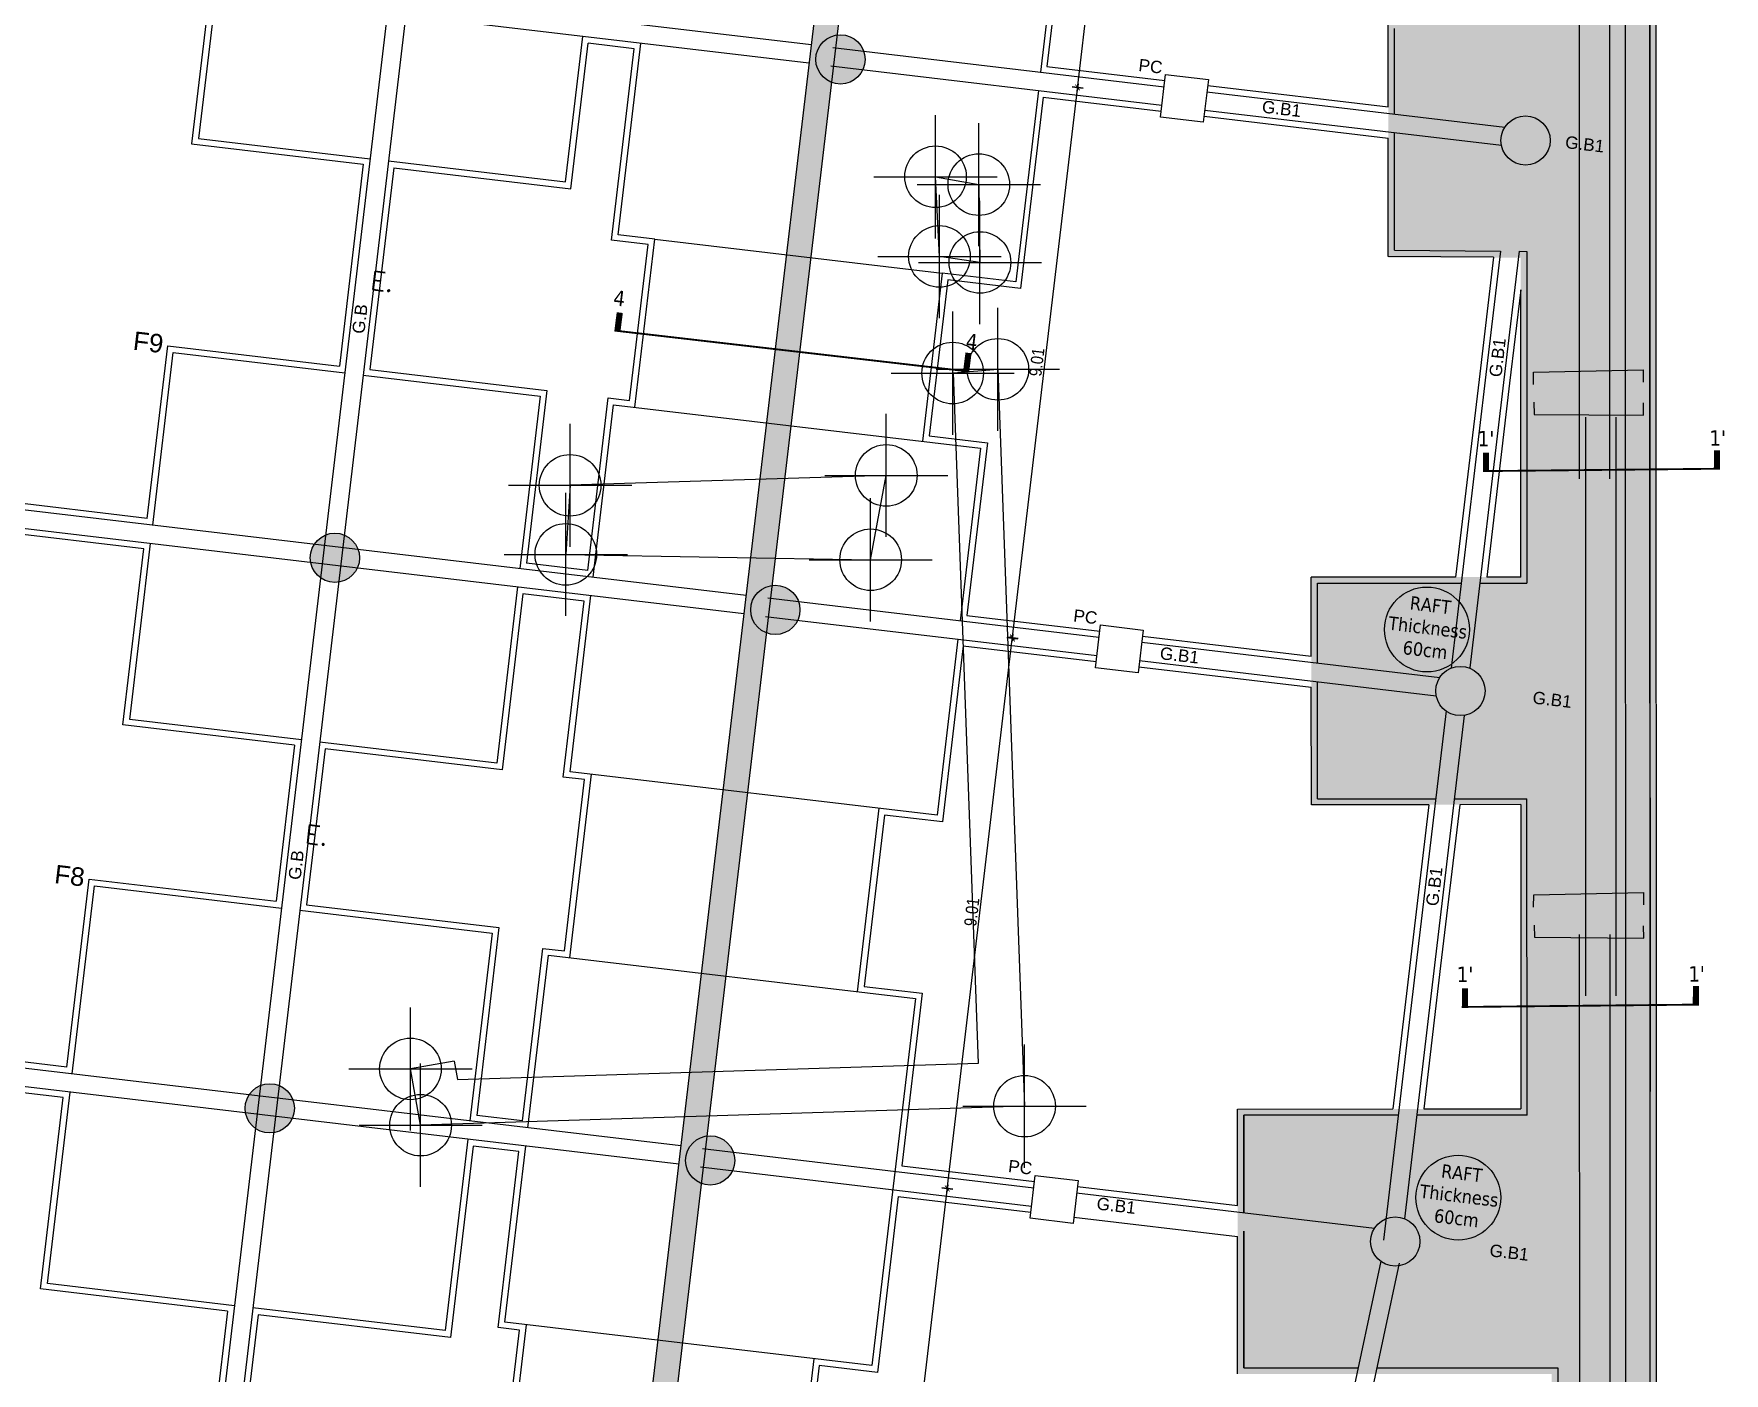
# Model space of a CAD drawing. Header units: millimetres. Extents: x 353738 to 353779397, y 355916 to 355984.
# Drawn here: x 353781.55 to 353809, y 355939.27 to 355961.01 of the extents above; entities that cross this region are included whole.
import ezdxf
from ezdxf.enums import TextEntityAlignment as Align
from ezdxf.lldxf.tags import DXFTag

# ---------------------------------------------------------------- set-up
doc = ezdxf.new("R2010")
doc.units = ezdxf.units.MM
doc.header["$PDMODE"] = 34
doc.header["$PDSIZE"] = -1.5
doc.linetypes.add('( Hidden )', pattern=[0.375, 0.25, -0.125])
for name, color, linetype in [('$AUDIT_BAD_LAYER1', 7, 'Continuous'), ('A-G-DIMENSION', 191, 'Continuous'), ('S-BLINDING LINE', 1, 'Continuous'), ('S-CONCRETE PLANS', 4, 'Continuous'), ('S-S-BEARING WALL', 150, 'Continuous'), ('S-S-BEARING WALL HATCH', 250, 'Continuous'), ('S-S-BEARING WALL HATCH UNDER THE GROUND', 250, 'Continuous'), ('S-S-BEARING WALL UNDER THE GROUND', 150, 'Continuous'), ('S-S-COLUMN', 60, 'Continuous'), ('S-S-COLUMN HATCH', 250, 'Continuous'), ('S-Steel', 3, 'Continuous'), ('S-SYMPOLS', 6, 'Continuous'), ('S-TAGS', 135, 'Continuous'), ('S-TEXT- BEAMS', 7, 'Continuous'), ('S-Text-Col.', 7, 'Continuous'), ('S-Text-Foundations', 7, 'Continuous'), ('steel', 3, 'Continuous')]:
    doc.layers.add(name, color=color, linetype=linetype)
doc.layers.add('S-D-WATER PROOF', color=8, linetype='( Hidden )', lineweight=0)
doc.styles.add('ARIAL', font='arial.ttf')
doc.styles.add('Site 1-200 (m)', font='arial.ttf', dxfattribs={"width": 0.85, "height": 0.2})
doc.styles.get("Standard").update_dxf_attribs({"font": 'simplex.shx'})
doc.styles.add('Tohama', font='tahoma.ttf')
tags = doc.linetypes.add('DRAIN_PIPE', pattern='A,0.5,-0.2,["D",Standard,S=0.1,R=0,X=-0.1,Y=-0.05],-0.2', length=0.9).pattern_tags.tags
tags[6] = DXFTag(74, 10)
doc.dimstyles.new('FC 1-200 (m)', dxfattribs={"dimtxt": 0.26, "dimasz": 0.03, "dimexe": 0.144, "dimexo": 0.144, "dimgap": 0.03, "dimtad": 1, "dimzin": 9, "dimdsep": 46, "dimtxsty": 'Site 1-200 (m)', "dimblk": 'CC-DIMTICK', "dimcen": 90, "dimse1": 1, "dimse2": 1, "dimclrd": 256, "dimclrt": 256, "dimadec": 3, "dimazin": 0, "dimtfac": 1, "dimtix": 1, "dimtmove": 2, "dimatfit": 3, "dimfxl": 0.144, "dimtolj": 1, "dimlwd": -1, "dimarcsym": 0})

# ---------------------------------------------------------------- blocks, each defined once
blk = doc.blocks.new('CC-DIMTICK')
for p, q in [((0, 2.999999999999943), (0, -3.000000000000056)), ((2, -5.68e-14), (-2, -5.68e-14))]:
    blk.add_line(p, q)
at = {"const_width": 0.4444444444444445, "flags": 128}
blk.add_lwpolyline([(-1.414213562373094, -1.414213562373151), (1.414213562373094, 1.414213562373038)], dxfattribs=at)
blk = doc.blocks.new('*D7')
at = {"layer": 'A-G-DIMENSION', "transparency": 16777216}
blk.add_line((353794.9843017806, 355930.4270801958), (353796.3816773329, 355942.2347826052), dxfattribs=at)
at = {"layer": 'A-G-DIMENSION', "transparency": 16777216, "xscale": 0.03, "yscale": 0.03, "zscale": 0.03}
for p, rotation in [((353796.3852030614, 355942.2645747055), 83.25075668167635), ((353794.9807760521, 355930.3972880954), 263.2507566816763)]:
    blk.add_blockref('CC-DIMTICK', p, dxfattribs=dict(at, rotation=rotation))
at = {"layer": 'A-G-DIMENSION', "transparency": 16777216, "insert": (353795.5517905122, 355936.3464580739), "char_height": 0.2, "attachment_point": 5, "rotation": 83.25075668167635, "style": 'Site 1-200 (m)'}
blk.add_mtext('\\A1;11.95', dxfattribs=at)
blk = doc.blocks.new('*D8')
at = {"layer": 'A-G-DIMENSION', "transparency": 16777216}
blk.add_line((353796.3887287899, 355942.2943668059), (353797.4405932327, 355951.1825302605), dxfattribs=at)
at = {"layer": 'A-G-DIMENSION', "transparency": 16777216, "xscale": 0.03, "yscale": 0.03, "zscale": 0.03}
for p, rotation in [((353797.4441189612, 355951.2123223609), 83.25075668167635), ((353796.3852030614, 355942.2645747055), 263.2507566816763)]:
    blk.add_blockref('CC-DIMTICK', p, dxfattribs=dict(at, rotation=rotation))
at = {"layer": 'A-G-DIMENSION', "transparency": 16777216, "insert": (353796.7834619667, 355946.7539752065), "char_height": 0.2, "attachment_point": 5, "rotation": 83.25075668167635, "style": 'Site 1-200 (m)'}
blk.add_mtext('\\A1;9.01', dxfattribs=at)
blk = doc.blocks.new('*D9')
at = {"layer": 'A-G-DIMENSION', "transparency": 16777216}
blk.add_line((353797.4452677994, 355951.2220299439), (353798.4971322423, 355960.1101933987), dxfattribs=at)
at = {"layer": 'A-G-DIMENSION', "transparency": 16777216, "xscale": 0.03, "yscale": 0.03, "zscale": 0.03}
for p, rotation in [((353798.5006579707, 355960.139985499), 83.25075668167635), ((353797.4417420709, 355951.1922378436), 263.2507566816763)]:
    blk.add_blockref('CC-DIMTICK', p, dxfattribs=dict(at, rotation=rotation))
at = {"layer": 'A-G-DIMENSION', "transparency": 16777216, "insert": (353797.8400009762, 355955.6816383447), "char_height": 0.2, "attachment_point": 5, "rotation": 83.25075668167635, "style": 'Site 1-200 (m)'}
blk.add_mtext('\\A1;9.01', dxfattribs=at)
blk = doc.blocks.new('*D10')
at = {"layer": 'A-G-DIMENSION', "transparency": 16777216}
blk.add_line((353798.5041836992, 355960.1697775993), (353799.020119706, 355964.5293921781), dxfattribs=at)
at = {"layer": 'A-G-DIMENSION', "transparency": 16777216, "xscale": 0.03, "yscale": 0.03, "zscale": 0.03}
for p, rotation in [((353799.0236454344, 355964.5591842784), 83.25075668167635), ((353798.5006579706, 355960.139985499), 263.2507566816763)]:
    blk.add_blockref('CC-DIMTICK', p, dxfattribs=dict(at, rotation=rotation))
at = {"layer": 'A-G-DIMENSION', "transparency": 16777216, "insert": (353798.6313590986, 355962.3650634622), "char_height": 0.2, "attachment_point": 5, "rotation": 83.25075668167635, "style": 'Site 1-200 (m)'}
blk.add_mtext('\\A1;4.45', dxfattribs=at)

msp = doc.modelspace()

# ---------------------------------------------------------------- hatches: boundary and pattern name
at = {"layer": 'S-D-WATER PROOF'}
h = msp.add_hatch(color=254, dxfattribs=at)
h.dxf.hatch_style = 1
h.paths.add_polyline_path([(353796.5214760477, 355977.2521893361), (353796.0359116588, 355973.0234286839), (353806.1911921027, 355971.8171892425), (353806.1934424161, 355961.179397847), (353803.5444633846, 355961.1788374833), (353803.5452672415, 355957.378805547), (353805.6942420709, 355957.37926014), (353805.6953394216, 355952.1918104106), (353802.2952221078, 355952.1910911513), (353802.2960048106, 355948.4910600555), (353805.6961210287, 355948.4969591894), (353805.6971665897, 355943.5543316862), (353801.0971279301, 355943.5533585963), (353801.0980375577, 355939.2533224578), (353806.198987394, 355939.2544015103), (353806.2000128145, 355925.831994887), (353807.8997833885, 355925.7934779449), (353807.8903117256, 355976.0468500159)])
at = {"layer": 'S-S-BEARING WALL HATCH'}
h = msp.add_hatch(color=256, dxfattribs=at)
h.dxf.hatch_style = 1
h.paths.add_polyline_path([(353807.4009002683, 355925.9722043606), (353807.800903639, 355925.972245363), (353807.7903296795, 355975.9579836485), (353800.9949271124, 355976.7621815428), (353800.9596695305, 355976.4642580296), (353807.3903801925, 355975.7032193828)])
at = {"layer": 'S-S-BEARING WALL HATCH UNDER THE GROUND'}
h = msp.add_hatch(color=256, dxfattribs=at)
h.dxf.hatch_style = 1
h.paths.add_polyline_path([(353790.6580416328, 355931.1102569088), (353791.0552729838, 355931.0632467998), (353796.4908168481, 355976.9931217551), (353796.0935854972, 355977.0401318642)])
at = {"layer": 'S-S-COLUMN HATCH'}
h = msp.add_hatch(color=256, dxfattribs=at)
h.dxf.hatch_style = 1
edge = h.paths.add_edge_path()
edge.add_arc((353794.6509576856, 355960.5955760005), 0.4000033706691012, -6.749243318334468, 353.2507566816655)
h = msp.add_hatch(color=256, dxfattribs=at)
h.dxf.hatch_style = 1
edge = h.paths.add_edge_path()
edge.add_arc((353794.6509576856, 355960.5955760005), 0.4000033706691012, -6.749243318334468, 353.2507566816655)
h = msp.add_hatch(color=256, dxfattribs=at)
h.dxf.hatch_style = 1
edge = h.paths.add_edge_path()
edge.add_arc((353805.7734355125, 355959.2792929458), 0.4000033706691012, -6.749243318334468, 353.2507566816655)
h = msp.add_hatch(color=256, dxfattribs=at)
h.dxf.hatch_style = 1
edge = h.paths.add_edge_path()
edge.add_arc((353786.4430659136, 355952.5040525676), 0.4000033706691012, -6.749243318334468, 353.2507566816655)
h = msp.add_hatch(color=256, dxfattribs=at)
h.dxf.hatch_style = 1
edge = h.paths.add_edge_path()
edge.add_arc((353786.4430659136, 355952.5040525676), 0.4000033706691012, -6.749243318334468, 353.2507566816655)
h = msp.add_hatch(color=256, dxfattribs=at)
h.dxf.hatch_style = 1
edge = h.paths.add_edge_path()
edge.add_arc((353793.593230231, 355951.6578706038), 0.4000033706691012, -6.749243318334468, 353.2507566816655)
h = msp.add_hatch(color=256, dxfattribs=at)
h.dxf.hatch_style = 1
edge = h.paths.add_edge_path()
edge.add_arc((353793.593230231, 355951.6578706038), 0.4000033706691012, -6.749243318334468, 353.2507566816655)
h = msp.add_hatch(color=256, dxfattribs=at)
h.dxf.hatch_style = 1
edge = h.paths.add_edge_path()
edge.add_arc((353804.7157080578, 355950.3415875491), 0.4000033706691012, -6.749243318334468, 353.2507566816655)
h = msp.add_hatch(color=256, dxfattribs=at)
h.dxf.hatch_style = 1
edge = h.paths.add_edge_path()
edge.add_arc((353785.3853384588, 355943.5663471708), 0.4000033706691012, -6.749243318334468, 353.2507566816655)
h = msp.add_hatch(color=256, dxfattribs=at)
h.dxf.hatch_style = 1
edge = h.paths.add_edge_path()
edge.add_arc((353785.3853384588, 355943.5663471708), 0.4000033706691012, -6.749243318334468, 353.2507566816655)
h = msp.add_hatch(color=256, dxfattribs=at)
h.dxf.hatch_style = 1
edge = h.paths.add_edge_path()
edge.add_arc((353792.5355027763, 355942.720165207), 0.4000033706691012, -6.749243318334468, 353.2507566816655)
h = msp.add_hatch(color=256, dxfattribs=at)
h.dxf.hatch_style = 1
edge = h.paths.add_edge_path()
edge.add_arc((353792.5355027763, 355942.720165207), 0.4000033706691012, -6.749243318334468, 353.2507566816655)
h = msp.add_hatch(color=256, dxfattribs=at)
h.dxf.hatch_style = 1
edge = h.paths.add_edge_path()
edge.add_arc((353803.6579806031, 355941.4038821524), 0.4000033706691012, -6.749243318334468, 353.2507566816655)

# ---------------------------------------------------------------- linework, layer by layer
at = {"color": 2, "linetype": 'DRAIN_PIPE'}
for points, elevation in [([(353796.9153000001, 355957.2987), (353796.2582, 355957.3964000001), (353796.1941000001, 355958.6901), (353796.8972, 355958.5625)], 1119.7378), ([(353795.3949000001, 355953.8418000001), (353790.2617, 355953.6806), (353790.1917000001, 355952.5597), (353795.141, 355952.4722000001)], 1116.8538)]:
    msp.add_lwpolyline(points, close=True, dxfattribs=dict(at, elevation=elevation))
at = {"color": 2, "linetype": 'DRAIN_PIPE', "elevation": 1119.8094}
for points in [[(353788.3778569888, 355944.3338083141), (353788.4326570222, 355944.031464444), (353796.8938861903, 355944.2976928038), (353796.4879838873, 355955.5041748268), (353797.2063, 355955.5637000001), (353797.6396, 355943.6008), (353787.8349, 355943.2923), (353787.6694000001, 355944.2054)], [(353788.3778569888, 355944.3338083141), (353787.6694000001, 355944.2054)]]:
    msp.add_lwpolyline(points, dxfattribs=at)
at = {"color": 31, "true_color": 0xfecc66}
for p in [(353796.1941000001, 355958.6901, 1119.8822), (353796.8972, 355958.5625, 1119.9681), (353796.2582, 355957.3964000001, 1119.6881), (353796.9153000001, 355957.2987, 1119.7378), (353796.4726, 355955.5029000001, 1119.6368), (353797.2063, 355955.5637000001, 1119.6929), (353795.3949000001, 355953.8418000001, 1116.8538), (353790.2617, 355953.6806, 1116.9568), (353790.1917000001, 355952.5597, 1117.0288), (353795.141, 355952.4722000001, 1116.8131), (353787.6694000001, 355944.2054, 1119.8094), (353797.6396, 355943.6008, 1119.986), (353787.8349, 355943.2923, 1119.8056)]:
    msp.add_point(p, dxfattribs=at)
at = {"layer": 'S-BLINDING LINE'}
for p, q in [((353807.9009044795, 355925.9722665171), (353807.8903117256, 355976.0468500159)), ((353803.5447502451, 355959.8227762194), (353803.5444596487, 355961.1964977847)), ((353791.3004307895, 355960.7684325311), (353790.5532330629, 355960.8568592039)), ((353798.0026559119, 355960.4786520928), (353799.9175091407, 355960.2520399208)), ((353800.6126640049, 355960.16977223), (353803.5447502451, 355959.8227762194)), ((353797.9433773581, 355959.9821739599), (353799.8587465042, 355959.7555007322)), ((353800.5539013685, 355959.6732330413), (353803.5448567566, 355959.3192701963)), ((353803.5452635057, 355957.3964658484), (353803.5448567566, 355959.3192701963)), ((353786.903559257, 355958.8942715073), (353786.515725857, 355955.6171128619)), ((353787.4000984457, 355958.8355088709), (353787.0122650457, 355955.5583502255)), ((353805.2532417768, 355957.3827909908), (353803.5452635057, 355957.3964658484)), ((353805.2532417768, 355957.3827909908), (353805.0182928842, 355955.3974931933)), ((353805.6943528319, 355956.8556654241), (353805.5148320729, 355955.338730557)), ((353805.6953394216, 355952.1918104106), (353805.6943528319, 355956.8556654241)), ((353805.0182928842, 355955.3974931933), (353804.6388918052, 355952.1915869301)), ((353805.5148320729, 355955.338730557), (353805.1423978283, 355952.1916934416)), ((353783.3971823047, 355953.1443496869), (353778.680060012, 355953.7025947324)), ((353783.3384196684, 355952.6478104981), (353778.6212973756, 355953.2060555437)), ((353790.5473466221, 355952.2981677231), (353789.5542682446, 355952.4156929958)), ((353804.6388918052, 355952.1915869301), (353802.2952221078, 355952.1910911513)), ((353802.2954935878, 355950.9077372329), (353802.2952221078, 355952.1910911513)), ((353805.6953394216, 355952.1918104106), (353805.1423978283, 355952.1916934416)), ((353790.4885839857, 355951.8016285344), (353789.4955056083, 355951.9191538071)), ((353796.7044205419, 355951.569409463), (353798.8597816859, 355951.3143345241)), ((353796.6456579055, 355951.0728702742), (353798.8010190496, 355950.8177953354)), ((353799.5549365502, 355951.2320668333), (353802.2954935878, 355950.9077372329)), ((353799.4961739137, 355950.7355276446), (353802.2956000992, 355950.4042312097)), ((353802.2960046944, 355948.4916092968), (353802.2956000992, 355950.4042312097)), ((353785.7870691659, 355949.4600269219), (353785.4873797204, 355946.9276770595)), ((353786.2836083546, 355949.4012642856), (353785.9839189091, 355946.8689144232)), ((353804.201374938, 355948.4946072902), (353802.2960046944, 355948.4916092968)), ((353804.201374938, 355948.4946072902), (353803.8985298829, 355945.9355927999)), ((353804.7049621283, 355948.4953996564), (353804.3950690717, 355945.8768301636)), ((353805.6961210287, 355948.4969591894), (353804.7049621283, 355948.4953996564)), ((353805.6961210287, 355948.4969591894), (353805.6971654555, 355943.5596935208)), ((353803.8985298829, 355945.9355927999), (353803.6170164715, 355943.5568288513)), ((353804.3950690717, 355945.8768301636), (353804.1205919612, 355943.5575223485)), ((353782.0911732355, 355944.2359240391), (353777.7216283749, 355944.7530352392)), ((353782.0324105992, 355943.7393848504), (353777.6628657385, 355944.2564960505)), ((353789.4896071473, 355943.3603607572), (353788.7447983641, 355943.4485047118)), ((353801.0971279301, 355943.5533585963), (353803.6170164715, 355943.5568288513)), ((353801.0974593538, 355941.9866363589), (353801.0971279301, 355943.5533585963)), ((353804.1205919612, 355943.5575223485), (353805.6971654555, 355943.5596935208)), ((353789.4308445109, 355942.8638215685), (353788.6860357278, 355942.9519655231)), ((353795.6466930872, 355942.6317040662), (353797.8020542313, 355942.3766291274)), ((353798.4972090955, 355942.2943614365), (353801.0974593538, 355941.9866363589)), ((353795.5879304508, 355942.1351648775), (353797.7432915949, 355941.8800899387)), ((353798.4384464591, 355941.7978222478), (353801.0975658652, 355941.4831303357)), ((353801.0980375577, 355939.2533224578), (353801.0975658652, 355941.4831303357)), ((353784.699960393, 355940.2740519309), (353783.9536749112, 355933.9680042343)), ((353785.1964995818, 355940.2152892945), (353784.4502140999, 355933.9092415979))]:
    msp.add_line(p, q, dxfattribs=at)
for points in [[(353798.4709564872, 355964.4008293415), (353798.0026559119, 355960.4786520928)], [(353784.396147123, 355961.5855158948), (353784.1166846891, 355959.2240825284), (353786.903559257, 355958.8942715073)], [(353787.4000984457, 355958.8355088709), (353790.273770629, 355958.4954258375), (353790.5532330629, 355960.8568592039)], [(353791.5262890552, 355957.5920134611), (353790.9337624261, 355957.6621356743), (353791.3004307895, 355960.7684325311)], [(353797.9433773581, 355959.9821739599), (353797.5726354471, 355956.8770838414), (353796.3924456588, 355957.0167527033)], [(353791.2265930385, 355955.0596080738), (353791.5262890552, 355957.5920134611)], [(353796.3924456588, 355957.0167527033), (353796.0926770878, 355954.4837342374)], [(353783.3971823047, 355953.1443496869), (353783.728851289, 355955.9469238831), (353786.515725857, 355955.6171128619)], [(353787.0122650457, 355955.5583502255), (353789.8859372289, 355955.2182671921), (353789.5542682446, 355952.4156929958)], [(353790.5473466221, 355952.2981677231), (353790.8790156063, 355955.1007419193), (353791.2265930385, 355955.0596080738)], [(353796.0926770878, 355954.4837342374), (353797.0361015464, 355954.3720852283), (353796.7044205419, 355951.569409463)], [(353785.7870691659, 355949.4600269219), (353783.000194598, 355949.789837943), (353783.3384196684, 355952.6478104981)], [(353789.4955056083, 355951.9191538071), (353789.1572805379, 355949.061181252), (353786.2836083546, 355949.4012642856)], [(353790.4979363475, 355948.9025221338), (353790.1503589154, 355948.9436559792), (353790.4885839857, 355951.8016285344)], [(353796.6456579055, 355951.0728702742), (353796.3074448554, 355948.2149992883), (353795.3640203968, 355948.3266482974)], [(353790.1688655838, 355946.1219026771), (353790.4979363475, 355948.9025221338)], [(353795.3640203968, 355948.3266482974), (353795.0349496332, 355945.5460288407)], [(353782.0911732355, 355944.2359240391), (353782.4522355581, 355947.2868693989), (353785.4873797204, 355946.9276770595)], [(353785.9839189091, 355946.8689144232), (353789.1058606868, 355946.4994500714), (353788.7447983641, 355943.4485047118)], [(353789.4896071473, 355943.3603607572), (353789.8212881517, 355946.1630365226), (353790.1688655838, 355946.1219026771)], [(353795.0349496332, 355945.5460288407), (353795.9783740917, 355945.4343798316), (353795.6466930872, 355942.6317040662)], [(353784.699960393, 355940.2740519309), (353781.6648162308, 355940.6332442702), (353782.0324105992, 355943.7393848504)], [(353788.6860357278, 355942.9519655231), (353788.3184413594, 355939.8458249428), (353785.1964995818, 355940.2152892945)], [(353789.4402088929, 355939.9648167371), (353789.0926314606, 355940.0059505826), (353789.4308445109, 355942.8638215685)], [(353795.5879304508, 355942.1351648775), (353795.2497174007, 355939.2772938916), (353794.3062929421, 355939.3889429006)], [(353784.4502140999, 355933.9092415979), (353788.0686950663, 355933.4810146099), (353788.6645420928, 355933.4104994462), (353788.7703148383, 355934.3042699858), (353789.4402088929, 355939.9648167371)], [(353794.3062929421, 355939.3889429006), (353793.530626142, 355932.8346256098)]]:
    msp.add_lwpolyline(points, dxfattribs=at)
at = {"layer": 'S-CONCRETE PLANS'}
for p, q in [((353789.1955337622, 355977.4103624432), (353783.8153219627, 355931.9480386437)), ((353789.4934572754, 355977.3751048613), (353784.1132454758, 355931.9127810618)), ((353807.800903639, 355925.972245363), (353807.7903296795, 355975.9579836485)), ((353807.7986236363, 355925.7934565457), (353807.7903296795, 355975.9579836485)), ((353794.1753253308, 355960.8309995728), (353743.7859316464, 355966.7943025414)), ((353794.1400677489, 355960.5330760597), (353743.7282684526, 355966.4990306071)), ((353803.6447748959, 355959.7102401776), (353803.6444816432, 355961.0965180984)), ((353794.529145854, 355960.7890239008), (353799.9057566134, 355960.1527320831)), ((353794.493888272, 355960.4911003877), (353799.8704990315, 355959.8548085698)), ((353800.6009114776, 355960.0704643921), (353805.4384939368, 355959.4979635595)), ((353800.5656538957, 355959.7725408789), (353805.3808353982, 355959.2026910742)), ((353803.645243192, 355957.4964878429), (353803.6448388027, 355959.4081365638)), ((353791.6373428491, 355957.6795132467), (353796.3048112228, 355957.1271444648)), ((353793.1175978761, 355951.8932941762), (353745.7092575142, 355957.5038061539)), ((353803.645243192, 355957.4964878429), (353805.3657656184, 355957.4827125511)), ((353805.3657656184, 355957.4827125511), (353805.117600722, 355955.385740666)), ((353805.6675756983, 355957.4802961211), (353805.4155242352, 355955.3504830842)), ((353805.6675756983, 355957.4802961211), (353805.7942217572, 355957.4792821346)), ((353805.7942217572, 355957.4792821346), (353805.7953614161, 355952.0918307243)), ((353793.0823402943, 355951.5953706629), (353745.6717326967, 355957.2061509553)), ((353805.117600722, 355955.385740666), (353804.564477949, 355950.7119011334)), ((353805.4155242352, 355955.3504830842), (353804.8673903701, 355950.7187993914)), ((353802.3952441023, 355952.0911114651), (353804.7277581727, 355952.0916048839)), ((353802.3955182385, 355950.7952011911), (353802.3952441023, 355952.0911114651)), ((353805.0298617867, 355952.0916687908), (353805.7953614161, 355952.0918307243)), ((353793.4714183992, 355951.8513185041), (353798.8480291587, 355951.2150266864)), ((353793.4361608174, 355951.5533949909), (353798.8127715769, 355950.9171031731)), ((353799.5431840229, 355951.1327589954), (353804.3807664821, 355950.5602581629)), ((353799.5079264411, 355950.8348354822), (353804.3231079436, 355950.2649856775)), ((353802.3959844969, 355948.5910820501), (353802.3955821455, 355950.4930975772)), ((353804.482217038, 355950.0168035591), (353803.9978377207, 355945.9238402727)), ((353804.7759512463, 355949.9461467132), (353804.2957612339, 355945.8885826908)), ((353802.3959844969, 355948.5910820501), (353804.313538875, 355948.5914876886)), ((353804.615642489, 355948.5915515955), (353805.7961018107, 355948.5918013093)), ((353805.7971885844, 355943.454352), (353805.7961018107, 355948.5918013093)), ((353807.7961153013, 355948.607909792), (353807.7971235662, 355943.8415903871)), ((353792.0598584012, 355942.9554872103), (353747.5968680902, 355948.2174334796)), ((353792.0246008195, 355942.6575636971), (353747.5616105085, 355947.9195099664)), ((353803.9978377207, 355945.9238402727), (353803.4656200389, 355941.4266469494)), ((353804.2957612339, 355945.8885826908), (353803.8088633125, 355941.774337419)), ((353803.7055352293, 355943.4539095326), (353801.1971499247, 355943.45337891)), ((353801.1971499247, 355943.45337891), (353801.1974840046, 355941.8741003171)), ((353801.1974840046, 355941.8741003171), (353801.1971499247, 355943.45337891)), ((353805.7971885844, 355943.454352), (353804.0076388432, 355943.4539734394)), ((353792.4136909445, 355942.9136131075), (353797.790301704, 355942.2773212896)), ((353792.3784333627, 355942.6156895943), (353797.7550441222, 355941.9793977764)), ((353798.4854565682, 355942.1950535988), (353803.3230390274, 355941.6225527662)), ((353801.1975479113, 355941.5719967032), (353801.1980172441, 355939.3533444524)), ((353801.1980172441, 355939.3533444524), (353801.1975479113, 355941.5719967032)), ((353801.0273145991, 355929.827990419), (353803.4271852231, 355941.0849760792)), ((353801.3351412485, 355929.8330673786), (353803.7268459453, 355941.0517494221)), ((353801.1980172441, 355939.3533444524), (353803.0581035086, 355939.3537379341)), ((353801.2980180845, 355939.3533656065), (353803.0581035086, 355939.3537379341)), ((353803.3648616379, 355939.3538028256), (353806.2471638474, 355939.3544125464)), ((353803.4671143477, 355939.3538244561), (353806.2971622383, 355939.3544231231)), ((353806.1471630058, 355939.3543981688), (353806.1471630069, 355939.3543913923)), ((353806.2971622383, 355939.3544231231), (353806.298645843, 355929.0355162785))]:
    msp.add_line(p, q, dxfattribs=at)
for points in [[(353798.3870871078, 355964.5114534973), (353797.8993572259, 355960.3901782309)], [(353784.507207488, 355961.6730712053), (353784.2277450542, 355959.3116378389), (353787.014619622, 355958.9818268179)], [(353787.3125431352, 355958.9465692361), (353790.1862153186, 355958.6064862025), (353790.4656777525, 355960.9679195688)], [(353791.3141483491, 355954.9485477088), (353791.6373428491, 355957.6795132467), (353791.0414958225, 355957.7500284103), (353791.409102211, 355960.8562705597)], [(353799.9292616679, 355960.3513477586), (353800.6244165322, 355960.2690800677), (353800.5421488412, 355959.5739252034), (353799.846993977, 355959.6561928944), (353799.9292616679, 355960.3513477586)], [(353797.8640996441, 355960.0922547178), (353797.4965052757, 355956.9861141375), (353796.3048112228, 355957.1271444648), (353795.9816167229, 355954.396178927)], [(353783.4847376152, 355953.0332893217), (353783.8164065995, 355955.835863518), (353786.6032811674, 355955.506052497)], [(353786.9012046807, 355955.470794915), (353789.7748768639, 355955.1307118816), (353789.4432078797, 355952.3281376854)], [(353790.6349019326, 355952.1871073581), (353790.9665709169, 355954.9896815543), (353796.9250411813, 355954.2845299179), (353796.5933601769, 355951.4818541524)], [(353785.898129531, 355949.5475822324), (353783.1112549631, 355949.8773932535), (353783.4494800333, 355952.7353658086)], [(353789.4079502978, 355952.0302141722), (353789.0697252275, 355949.1722416171), (353786.1960530442, 355949.5123246506)], [(353796.5581025951, 355951.1839306392), (353796.2198895449, 355948.3260596533), (353790.2614192804, 355949.0312112898), (353790.5996443507, 355951.8891838449)], [(353798.8715342132, 355951.4136423619), (353799.5666890775, 355951.3313746709), (353799.4844213866, 355950.6362198068), (353798.7892665223, 355950.7184874977), (353798.8715342132, 355951.4136423619)], [(353790.2564208944, 355946.0108423121), (353790.6089967126, 355948.9900774443)], [(353795.2764650864, 355948.4377086624), (353794.9238892681, 355945.4584735302)], [(353782.178728546, 355944.1248636741), (353782.5397908686, 355947.1758090339), (353785.574935031, 355946.8166166946)], [(353785.8728585442, 355946.7813591127), (353788.9948003218, 355946.411894761), (353788.6337379992, 355943.3609494013)], [(353789.5771624577, 355943.2493003922), (353789.9088434623, 355946.0519761576), (353795.8673137266, 355945.3468245211), (353795.1621620902, 355939.3883542567), (353789.2036918257, 355940.0935058931), (353789.5419048759, 355942.9513768789)], [(353784.8110207581, 355940.3616072414), (353781.7758765959, 355940.7207995807), (353782.1434709642, 355943.8269401609)], [(353788.5984804173, 355943.063025888), (353788.2308860491, 355939.9568853078), (353785.1089442713, 355940.3263496596)], [(353797.8138067586, 355942.4759369651), (353798.5089616228, 355942.3936692743), (353798.4266939318, 355941.69851441), (353797.7315390677, 355941.7807821009), (353797.8138067586, 355942.4759369651)], [(353788.7520974032, 355933.2994390812), (353789.5512692579, 355940.0523720476)], [(353794.2187376317, 355939.5000032657), (353793.4195657771, 355932.7470702993)]]:
    msp.add_lwpolyline(points, dxfattribs=at)
at = {"layer": 'S-S-BEARING WALL'}
for p, q in [((353796.5260744299, 355977.2910452684), (353789.7859999999, 355920.338)), ((353796.0818329699, 355976.9408240264), (353789.435778758, 355920.78224146))]:
    msp.add_line(p, q, dxfattribs=at)
at = {"layer": 'S-S-BEARING WALL UNDER THE GROUND'}
msp.add_line((353807.3903801925, 355975.7032193828), (353807.4009002683, 355925.9722043606), dxfattribs=at)
msp.add_lwpolyline([(353807.800903639, 355925.972245363), (353807.7903296795, 355975.9579836485), (353800.9949271124, 355976.7621815428)], dxfattribs=at)
at = {"layer": 'S-S-COLUMN'}
for centre in [(353794.6509576856, 355960.5955760005), (353794.6509576856, 355960.5955760005), (353805.7734355125, 355959.2792929458), (353786.4430659136, 355952.5040525676), (353786.4430659136, 355952.5040525676), (353793.593230231, 355951.6578706038), (353793.593230231, 355951.6578706038), (353804.7157080578, 355950.3415875491), (353785.3853384588, 355943.5663471708), (353785.3853384588, 355943.5663471708), (353792.5355027763, 355942.720165207), (353792.5355027763, 355942.720165207), (353803.6579806031, 355941.4038821524)]:
    msp.add_circle(centre, 0.4000033706691008, dxfattribs=at)
at = {"layer": 'S-Steel'}
for p, q in [((353806.6424444624, 355965.7795316944), (353806.6446025807, 355953.785727749)), ((353807.1362434877, 355965.7796361523), (353807.1384016058, 355953.785832207)), ((353806.7444234836, 355954.7857573141), (353806.7461140552, 355945.3903564445)), ((353807.2382225087, 355954.7858617722), (353807.2399130803, 355945.3904609025)), ((353806.6459332772, 355946.3903437014), (353806.6477390775, 355936.3545567077)), ((353807.1397323022, 355946.3904481594), (353807.1415496581, 355936.2904412028))]:
    msp.add_line(p, q, dxfattribs=at)
at = {"layer": 'S-SYMPOLS'}
for points in [[(353791.0679298958, 355956.4851271266, 0.1000008426672752, 0.1000008426672752, 0), (353791.0301311388, 355956.187515348, 0.0300002528001826, 0.0300002528001826, 0), (353796.6921655809, 355955.5332246195, 0.1000008426672752, 0.1000008426672752, 0), (353796.729964338, 355955.8308363982, 0.1000008426672752, 0.1000008426672752, 0)], [(353805.1319567486, 355954.2118449797, 0.1000008426672752, 0.1000008426672752, 0), (353805.1304424903, 355953.9118462733, 0.0300002528001826, 0.0300002528001826, 0), (353808.8802205861, 355953.9496488369, 0.1000008426672752, 0.1000008426672752, 0), (353808.8817348444, 355954.2496475435, 0.1000008426672752, 0.1000008426672752, 0)], [(353804.7905039458, 355945.5119521112, 0.1000008426672752, 0.1000008426672752, 0), (353804.7889896874, 355945.2119534048, 0.0300002528001826, 0.0300002528001826, 0), (353808.5387677833, 355945.2497559686, 0.1000008426672752, 0.1000008426672752, 0), (353808.5402820416, 355945.549754675, 0.1000008426672752, 0.1000008426672752, 0)]]:
    msp.add_lwpolyline(points, format="xyseb", dxfattribs=at)
at = {"layer": 'S-TAGS', "ltscale": 0.05}
for centre in [(353804.1725676011, 355951.3395407122), (353804.6813217183, 355942.1160235058)]:
    msp.add_circle(centre, 0.6890058059775263, dxfattribs=at)
at = {"layer": 'steel'}
for points in [[(353805.9009556216, 355955.3196018912), (353805.9049081156, 355955.5185725005), (353807.6853271981, 355955.555278983), (353807.6855085423, 355955.3552773799)], [(353805.9096142022, 355955.0293479471), (353805.9158771809, 355954.8304366586), (353807.6908625782, 355954.8173914686), (353807.6887211855, 355955.0173816898)], [(353805.9027510815, 355946.8320165422), (353805.9067035754, 355947.0309871514), (353807.6871226579, 355947.067693634), (353807.6873040022, 355946.8676920309)], [(353805.9114096621, 355946.541762598), (353805.9176726407, 355946.3428513096), (353807.6926580379, 355946.3298061196), (353807.6905166453, 355946.5297963407)]]:
    msp.add_lwpolyline(points, dxfattribs=at)

# ---------------------------------------------------------------- texts
at = {"layer": '$AUDIT_BAD_LAYER1'}
for height, p in [(0.3000025280018228, (353787.1933192441, 355956.8412333481, 1.968368226e-07)), (0.3000025280018263, (353786.1297154552, 355947.8538740478, 1.968368226e-07))]:
    msp.add_text('E.', height=height, rotation=353.2507566816763, dxfattribs=at).set_placement(p, align=Align.CENTER)
at = {"layer": 'S-SYMPOLS', "style": 'Tohama'}
for s, rotation, p in [('4', 352.8305947141701, (353790.952700726, 355956.6052165834)), ('4', 353.322854829743, (353796.6756346616, 355955.9017204982)), ("1'", 359.7796014503213, (353804.9963792685, 355954.3152736612)), ("1'", 0.2718615659655962, (353808.7587957809, 355954.322914245)), ("1'", 359.7796014503213, (353804.6549264656, 355945.6153807929)), ("1'", 0.2718615659655962, (353808.417342978, 355945.6230213765))]:
    msp.add_text(s, height=0.2500021066681879, rotation=rotation, dxfattribs=at).set_placement(p)
at = {"layer": 'S-TAGS', "ltscale": 0.05, "char_height": 0.2200018538680053, "width": 1.657334572528062, "attachment_point": 3, "rotation": 353.2507566816655, "style": 'Tohama'}
for insert in [(353805.065405077, 355951.7482494333), (353805.5741591942, 355942.5247322269)]:
    msp.add_mtext('\\pxqc;RAFT Thickness^J60cm', dxfattribs=dict(at, insert=insert))
at = {"layer": 'S-TEXT- BEAMS', "ltscale": 0.05, "style": 'ARIAL'}
for s, rotation, p in [('G.B1', 353.2507566816763, (353801.4972661847, 355959.8323966911)), ('G.B1', 353.2507566816763, (353806.419728909, 355959.2564222126)), ('G.B', 83.25075668167635, (353786.8202967923, 355956.1434144082)), ('G.B1', 83.25075668167635, (353805.2804169856, 355955.4400366598)), ('G.B1', 353.2507566816763, (353799.8397101659, 355950.9592371378)), ('G.B1', 353.2507566816763, (353805.8912780676, 355950.2393663299)), ('G.B', 83.25075668167635, (353785.7851479372, 355947.2779572887)), ('G.B1', 83.25075668167635, (353804.2532856926, 355946.8515359482)), ('G.B1', 353.2507566816763, (353798.8128296368, 355942.024321693)), ('G.B1', 353.2507566816763, (353805.1924502755, 355941.2637341436))]:
    msp.add_text(s, height=0.2000016853345504, rotation=rotation, dxfattribs=at).set_placement(p, align=Align.MIDDLE_LEFT)
at = {"layer": 'S-Text-Col.', "ltscale": 0.05, "style": 'ARIAL'}
for s, p in [('F9', (353783.1711930204, 355956.0326862841)), ('F8', (353781.8945772895, 355947.3726318))]:
    msp.add_text(s, height=0.3000025280018256, rotation=353.2507566816763, dxfattribs=at).set_placement(p, align=Align.MIDDLE_LEFT)
at = {"layer": 'S-Text-Foundations', "ltscale": 0.05, "style": 'ARIAL'}
for p in [(353799.4928943036, 355960.5078045286), (353798.4351668489, 355951.5700991319), (353797.3774393942, 355942.6323937351)]:
    msp.add_text('PC', height=0.2000016853345504, rotation=353.2507566816763, dxfattribs=at).set_placement(p, align=Align.MIDDLE_LEFT)

# ---------------------------------------------------------------- dimensions: what is measured, and where the dimension line sits
at = {"layer": 'A-G-DIMENSION'}
for base, p1, p2, picture, middle in [((353799.0236454344, 355964.5591842784), (353798.5006579706, 355960.1399854991), (353799.0236454343, 355964.5591842785), '*D10', (353798.6313590986, 355962.3650634622)), ((353798.5006579707, 355960.139985499), (353797.8442905094, 355951.144598487), (353798.5006579706, 355960.1399854991), '*D9', (353797.8400009762, 355955.6816383447)), ((353797.4441189612, 355951.2123223609), (353796.3852030613, 355942.2645747056), (353797.8466673997, 355951.1646830042), '*D8', (353796.7834619667, 355946.7539752065)), ((353796.3852030614, 355942.2645747055), (353794.9807760519, 355930.3972880955), (353796.3852030613, 355942.2645747056), '*D7', (353795.5517905122, 355936.3464580739))]:
    dim = msp.add_linear_dim(base=base, p1=p1, p2=p2, angle=83.25075668167635, dimstyle='FC 1-200 (m)', dxfattribs=at)
    dim.commit()
    dim.dimension.update_dxf_attribs({"geometry": picture, "text_midpoint": middle})

doc.saveas('drawing.dxf')
